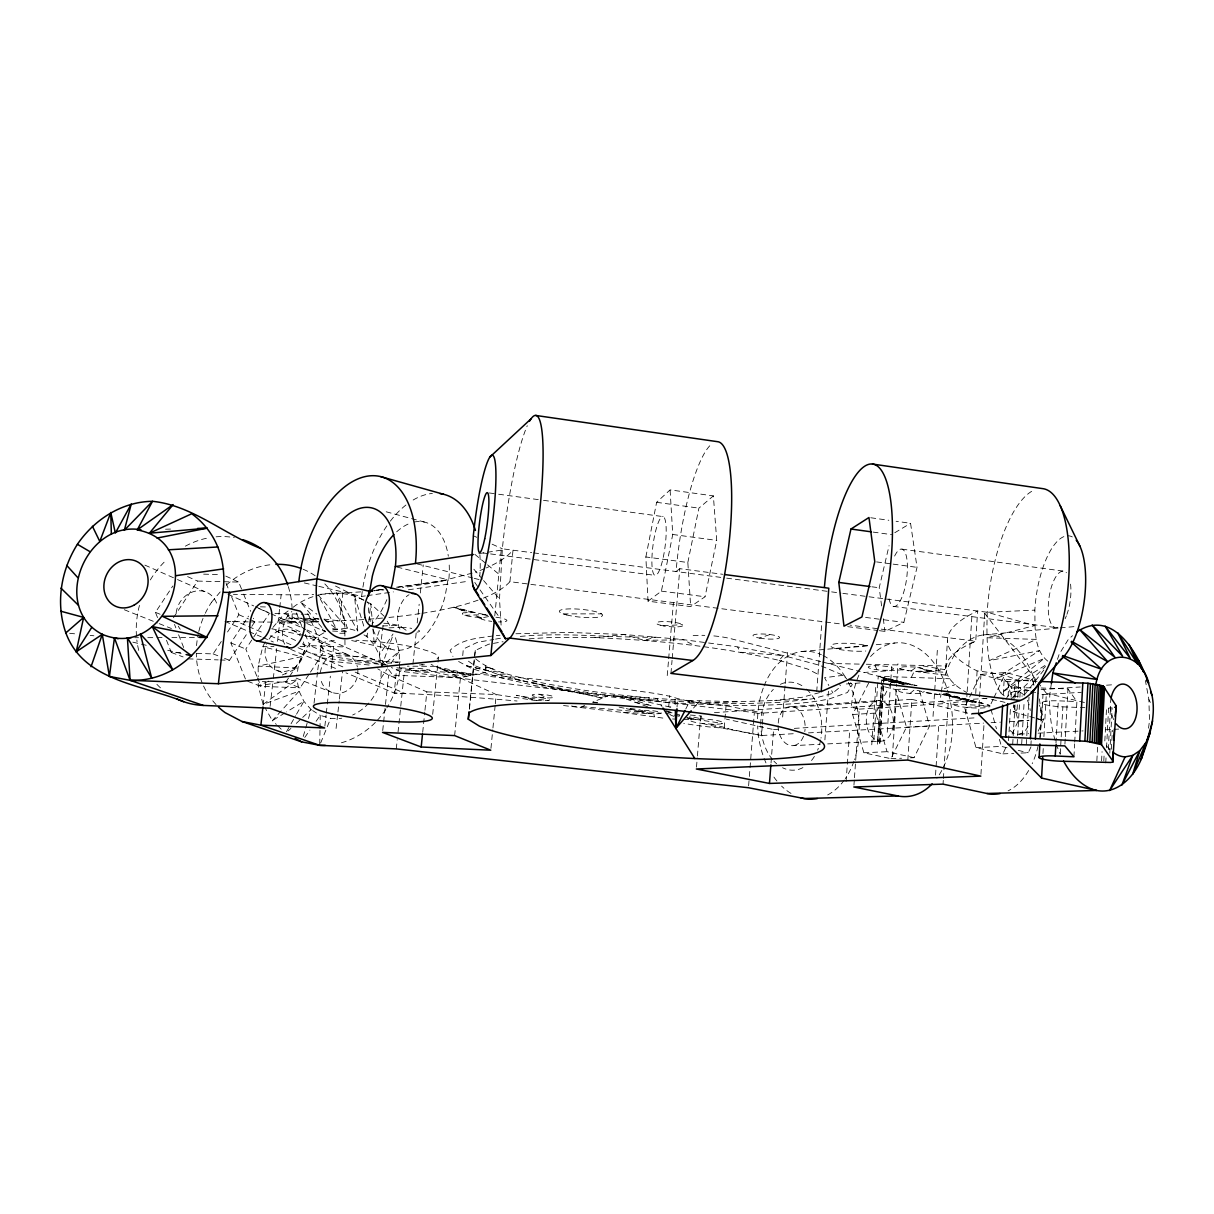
<?xml version="1.0" encoding="UTF-8"?>
<svg xmlns="http://www.w3.org/2000/svg" width="1214" height="1214" viewBox="0 0 1214 1214"><rect width="100%" height="100%" fill="white"/><g stroke="black" fill="none" stroke-linecap="round" stroke-linejoin="round"><path stroke-width="0.75" stroke-dasharray="5 3.75" d="M1072.326 536.937A64.13 24.113 -81.9 0 0 1034.844 610.126C1035.269 627.228 1033.114 649.976 1048.289 661.539M319.98 730.373L319.707 745.335L330.694 718.354A46.147 41.428 -64.6 0 0 341.756 718.218M320.01 728.491L320.238 715.395L312.62 710.554M501.094 625.104L499.5 599.003L502.368 548.789A112.902 16.389 -82.6 0 1 527.286 425.719M1109.793 753.196L1112.13 707.838L1106.531 708.263L1104.664 744.076M1111.402 749.22L1112.373 730.297M1096.849 760.935L1097.638 745.882M1101.568 761.057L1102.069 751.633M1103.784 761.057L1104.179 753.515M1105.757 762.878L1106.151 755.336M1106.546 747.794L1108.579 708.172M1108.321 749.569L1110.461 708.035M677.048 706.943L677.427 699.78C630.172 697.155 583.084 691.267 536.709 681.782C516.026 675.652 492.565 673.102 475.539 658.732M1064.936 744.045L1065.224 738.537M1065.331 736.686L1067.956 688.915L1041.096 687.974M1073.92 756.792L1074.618 743.894M1074.724 742.058L1076.909 701.525L1067.956 688.915M1055.968 743.12L1058.304 700.842L1076.909 701.525M1060.277 753.697L1061.097 738.704M1061.203 736.837L1062.857 706.852A18.589 2.898 3.3 0 1 1042.204 703.164A18.589 2.898 3.3 0 1 1058.304 700.842M1021.672 744.394L1024.085 702.906M1024.525 695.349L1024.965 687.807L1032.644 687.837M1026.285 744.455L1029.002 697.246M1033.509 684.908L1033.721 681.191L1004.206 679.172L1002.976 699.598M1030.944 744.546L1031.156 740.768M1040.201 738.279L1042.219 702.436M1036.802 718.658L1041.566 719.872L1042.993 694.651L1037.773 693.148M1042.947 753.56L1043.372 746.033M1043.903 736.61L1046.362 693.27L1038.365 682.921M371.044 700.372A46.147 41.428 -64.6 0 0 380.817 678.398L381.317 669.9M1008.09 696.275L1009.077 679.567M1008.546 740.631L1010.549 706.791M1011.11 697.397L1011.657 687.989L1004.206 679.172M1034.571 717.944L1013.25 711.753L1013.569 706.275M1013.994 698.945L1014.752 686.153L1016.346 685.531A60.563 9.97 3.6 0 0 985.055 671.903L977.118 670.887L973.218 668.975A519.304 89.775 1.4 0 1 977.619 611.006L975.737 641.22A520.487 84.024 1.7 0 0 947.497 661.524L945.676 668.428C946.89 679.961 957.376 687.2 966.663 692.541M1012.704 744.364L1015.01 704.833M1015.45 697.306L1016.012 687.898L1024.965 687.807M1017.135 708.521L1017.347 704.833M1017.787 697.443L1018.652 682.663M1017.15 744.364L1019.457 704.803M1019.897 697.261L1020.443 687.837M980.942 774.289L983.977 724.652M965.752 714.075L967.042 693.649M967.148 691.798L972.035 613.495M975.722 693.498L977.118 670.887M978.514 714.211L984.721 613.358L987.194 612.266L1034.844 610.126M935.539 775.109L938.726 725.608M945.676 668.428L947.481 640.264M943.035 784.138L943.278 780.39M943.399 778.508L948.195 703.376L940.289 701.404A79.881 50.335 86.2 0 1 941.017 693.831M297.567 671.418C299.114 655.165 309.585 640.082 324.168 632.722M933.035 716.427L937.557 646.85M893.458 730.084L896.569 684.043M896.706 682.207L897.95 663.785M892.366 756.641L896.509 695.516M907.829 760.055L911.866 699.325L714.09 712.648M871.758 744.804L875.871 685.424M873.822 740.206L878.253 676.198L863.715 672.495L902.306 669.794L947.345 675.318M877.449 741.193L881.197 686.714M881.334 684.833L881.85 677.321L878.253 676.198L949.864 678.763M877.54 744.182L881.516 686.471M878.693 741.693L883.094 677.898L881.85 677.321L916.585 685.728M879.573 743.499L883.929 678.459L883.094 677.898M879.983 743.089L883.929 678.459L907.556 684.438M887.252 732.224L891.729 666.456M846.097 781.588L849.709 730.585M853.943 785.124L854.337 779.57M854.459 777.719L859.3 709.128L851.363 707.246A77.028 50.609 86.3 0 1 859.603 673.527M824.898 739.887L828.449 691.191M816.703 691.737L821.878 621.553L509.941 581.688A592.766 111.734 8.4 0 1 479.849 599.488M778.25 723.119L778.447 720.585A19.591 13.521 86.4 0 1 794.806 707.352A19.591 13.521 86.4 0 1 804.776 731.602M782.651 717.034L785.063 685.409M785.2 683.558L787.749 650.067M748.613 785.853L749.205 778.341M749.357 776.459L754.349 712.603L399.588 671.19L391.378 667.518M762.255 726.154L761.527 735.517L721.541 727.99A53.537 7.527 4.7 0 1 683.74 723.286M762.392 724.272L763.272 713.043L723.377 705.243A53.446 8.058 4.6 0 1 671.509 696.563L656.349 693.649A335.459 43.947 5.3 0 0 396.492 669.794L394.247 693.027L425.431 694.469A335.975 41.079 5.3 0 1 517.073 701.009M771.027 762.999L773.591 729.568L726.336 719.143M726.063 705.395L724.242 728.036L761.527 735.517L795.307 733.62M696.487 767.142L697.261 757.9M697.413 756.049L700.751 715.38M670.947 673.406L672.055 660.31M672.207 658.443L679.81 568.668L722.649 574.283M668.732 706.351L669.642 695.713M667.23 675.591L668.504 660.613M668.656 658.747L673.436 602.584M462.731 655.636L463.308 649.035L477.345 642.358L493.81 639.429M494.751 615.999L501.215 550.139L502.368 548.789L531.747 552.643M490.957 748.355L492.763 729.796M492.945 727.945L495.13 705.668M495.297 703.817L496.207 694.529L431.122 664.422M509.941 581.688L513.006 550.185A591.218 119.275 8.6 0 1 486.313 567.909M469.378 708.066L474.204 659.718M469.393 709.325L475.281 650.446L488.635 644.224L503.051 641.705M454.628 735.593L460.44 677.67L491.837 671.16M422.7 732.3L424.779 712.072M424.961 710.236L426.842 691.859L388.601 675.06L377.721 668.823M432.685 714.333L438.527 657.077L436.236 654.437L429.999 651.569L420.196 648.64A59.44 9.242 6 0 0 355.808 640.279M396.28 748.901L397.251 739.66M398.025 732.285L404.399 671.357M412.927 664.195L416.235 632.342M417.206 622.979L419.164 604.238M420.332 592.993L423.261 564.889M382.729 730.555L388.601 675.06L460.44 677.67L431.85 671.524M324.866 726.124L326.096 715.031M326.293 713.179L327.112 705.789M327.31 703.938L330.36 676.198M331.179 668.808L333.622 646.622L306.656 634.664M360.77 591.886L342.834 592.963L339.768 620.809L325.625 621.614M314.047 703.225L317.537 671.737M317.749 669.885L321.391 643.481A59.44 9.242 6 0 1 335.155 640.522M336.081 728.476L337.75 713.756M337.962 711.905L339.207 700.873M339.404 699.021L342.53 671.418M263.165 705.152L265.881 681.509L285.715 682.268L300.086 687.852L309.418 673.694M279.524 609.352L278.067 622.145L274.334 622.129M279.736 607.531L281.178 594.754A280.525 52.946 7.4 0 0 313.652 594.511M270.115 706.336L273.089 680.31M273.302 678.459L276.701 648.716M277.551 641.28L279.69 622.706L291.557 623.055L305.351 629.231M367.447 633.116L367.023 636.773L374.367 644.953L379.314 655.09L381.515 666.501L399.224 651.205L394.474 634.194M368.707 622.145L370.816 603.859L365.763 601.309M475.281 650.446L474.386 657.867M481.154 617.577L481.624 618.973A13.157 2.307 5.6 0 0 491.791 621.386M383.108 625.574L379.314 655.09L393.017 633.996M1148.535 728.188L1149.491 720.767L1148.884 699.583L1145.409 680.644M528.211 698.065L528.181 698.232A10.744 1.533 5.3 0 0 537.165 700.402L548.576 700.539A10.744 1.533 5.3 0 0 543.174 698.02L537.681 697.397A10.744 1.533 5.3 0 0 529.016 697.519L516.269 695.303L528.211 698.065L548.576 700.539M1051.354 683.588L1049.852 694.196A83.371 49.789 86.1 0 0 1060.247 754.304M397.919 587.288L448.694 579.958L448.907 578.668A65.708 38.104 -76.3 0 0 449.028 562.021M645.863 556.968L656.622 502.308L670.098 489.879L713.377 495.889L716.715 540.397L705.046 596.757L690.66 606.605L648.033 601.173L645.863 556.968L687.837 562.507L690.66 606.605M648.033 601.173L661.402 591.142L672.738 534.479L670.098 489.879M687.837 562.507L698.9 508.135L713.377 495.889M881.607 605.953L879.209 587.758L889.073 545.617M879.376 630.688L884.976 631.401L903.869 622.357L917.025 567.348L910.561 523.28L896.084 521.276M303.242 736.488L307.961 720.342M308.477 718.551L311.103 709.583L303.895 701.313L299.084 691.161L297.02 679.825L258.248 685.789L263.104 704.378L299.084 691.161L282.558 709.401M1057.44 659.369L1059.169 654.27L1068.305 639.444L1072.523 635.711M379.329 630.643L374.367 644.953L370.816 603.859L384.292 616.348M381.515 666.501L393.366 634.194M487.952 667.563L493.157 668.914L492.125 671.099L503.507 672.844M1021.035 753.075L1028.273 752.756L1031.323 746.109M1038.182 731.132L1043.524 719.477L1039.503 705.031M1033.994 685.151L1032.492 679.734L1005.829 672.495L980.502 674.407L964.599 707.489L975.995 747.596L1002.901 753.864L1005.966 747.263M1012.097 734.075L1018.212 720.888L1013.72 704.803M642.343 710.494C635.817 713.468 658.838 714.454 661.038 713.286A10.577 1.502 4.9 0 0 655.712 711.176A10.577 1.502 4.9 0 0 643.041 710.418M689.324 702.117L690.068 700.524L739.508 701.738M993.158 699.218L990.002 705.895L964.599 707.489M993.963 697.549L1005.829 672.495M911.335 677.382L914.279 671.281A12.777 2.14 3.8 0 0 923.945 670.507C923.232 666.091 911.228 667.245 906.403 666.714A12.777 2.14 3.8 0 0 899.24 668.034L902.306 669.794M910.5 757.84L914.066 757.688L929.59 725.851L918.679 687.913M868.769 682.845L852.623 714.5L863.882 752.771L890.924 758.689L906.494 727.156L895.598 689.567L881.288 685.986M265.229 641.796L262.77 646.683L258.157 666.122L258.203 676.851M914.066 757.688L887.055 751.694L875.764 713.058L888.466 687.837M889.316 686.153L891.865 681.115L904.369 684.286M685.789 708.946L690.068 700.524L697.094 703.953L699.583 701.07M286.443 731.814L290.116 725.395M291.041 723.787L295.624 715.759M296.55 714.151L303.895 701.313L286.565 711.935M157.517 617.577L155.453 612.342L172.783 586.028M173.45 617.729L197.563 581.081L238.703 582.083L242.921 592.417M196.759 653.344L213.133 653.906L221.373 641.371M227.549 631.963L238.885 614.739L231.085 595.543M245.425 678.99L230.872 642.934L248.536 616.12M220.098 659.961L229.492 660.295L247.777 632.494M251.829 626.318L254.879 621.689L253.468 618.245M256.822 676.168L245.82 649.05L269.417 613.252L256.397 607.395M285.715 682.268L288.75 677.67M289.751 676.152L309.889 645.575L304.896 633.541M310.465 672.116L323.941 651.66L308.386 614.345L305.23 612.888M380.817 678.398L386.947 669.324M391.045 663.284L399.224 651.205L399.588 671.19A77.742 69.653 -64.6 0 1 386.856 707.868M304.76 737.444L309.919 730.1M316.11 721.283L320.238 715.395L330.694 718.354M437.055 658.99L438.527 657.077M1024.586 694.666L1043.994 669.84M272.953 627.38L284.607 613.525L291.77 608.275M211.357 602.447L223.786 587.713M903.914 684.362L884.353 679.537L881.895 680.872A24.553 4.006 4 0 1 880.302 681.221M693.558 708.035L697.094 703.953M529.152 638.822L550.473 637.456L595.012 637.638C656.85 640.173 718.749 646.318 779.13 660.37L783.364 655.545L819.905 665.378L843.214 675.288L846.719 678.838M281.284 710.797L272.391 720.615L276.337 724.455M1011.171 699.067L1045.573 666.456M288.219 730.904L290.92 728.4M296.292 723.377L311.103 709.583M910.03 693.406L914.218 689.977M679.81 568.668L676.061 571.536A110.899 24.735 -82.4 0 1 710.812 444.719M910.97 671.084L916.191 667.26M293.211 607.228C313.925 590.945 344.958 588.092 367.554 602.25M263.104 704.378L297.02 679.825M1044.966 665.5L1000.913 693.164C986.147 669.081 986.542 639.55 987.194 612.266A107.318 38.848 -82 0 1 1032.279 491.002M284.987 712.891L272.391 720.615L264.956 707.625M894.794 532.734L910.561 523.28M383.806 623.268A12.732 2.124 6 0 1 390.331 623.768L398.829 625.438A12.732 2.124 6 0 1 401.455 627.289L389.011 627.866M922.534 692.435L924.324 691.555M488.589 616.56L483.324 617.577L473.566 617.046A13.263 2.337 5.7 0 1 463.399 612.812L475.251 612.584L487.816 615.286M948.331 693.406L937.739 694.454L924.476 692.056M268.567 681.16L258.248 685.789L258.218 678.641M282.316 674.999L297.794 668.064L258.157 666.122L301.36 656.668L262.77 646.683L273.939 646.607M584.678 705.501L580.201 707.383L569.305 705.713M970.168 643.511L975.737 641.22L850.028 625.149M944.31 688.733L955.281 684.559M1013.25 711.753L1014.843 711.192A60.67 9.317 3.7 0 0 1013.796 705.501M759.463 638.078A13.308 2.367 4.4 0 0 779.585 637.608A13.308 2.367 4.4 0 0 759.903 633.996A13.308 2.367 4.4 0 0 759.463 638.078L769.949 634.543M332.757 629.656L347.341 628.306L357.811 631.098L354.534 595.831L365.399 631.432M472.125 573.145L435.477 582.583L402.365 587.713M670.325 707.125L627.259 697.276M515.92 633.754L569.078 632.418L623.996 634.512L644.239 640.324L655.53 637.198C609.474 637.896 563.342 631.887 517.316 636.713M690.417 719.674L702.011 718.916A16.677 2.337 4.7 0 1 722.542 722.193A16.677 2.337 4.7 0 1 711.009 724.151L702.466 723.468A16.677 2.337 4.7 0 1 690.417 719.674L683.907 719.416M819.526 692.617L802.378 697.231L774.517 700.448M923.247 672.374L931.411 670.735L924.522 669.551M495.555 639.11L502.657 637.851M411.622 668.368L409.422 668.975L411.728 670.462A11.366 1.7 5.8 0 0 423.61 672.237A11.366 1.7 5.8 0 0 431.85 671.63L429.604 670.143A11.366 1.7 5.8 0 0 411.622 668.368L398.374 667.746M478.832 553.614L501.215 550.139M376.31 590.125L383.654 589.063M396.523 587.212L448.694 579.958M383.047 589.443L373.76 590.778L383.912 589.913M318.857 586.347L361.635 596.438L365.384 595.907M367.25 595.634L393.427 591.916M408.405 589.776L468.255 581.263M843.214 675.288L824.579 677.7L828.859 685.576M595.012 637.638L623.996 634.512L681.266 639.383L706.776 642.752M489.242 667.427L485.463 667.806L493.157 668.914M492.854 635.969C478.043 638.185 461.123 638.974 450.075 650.355L452.959 656.455M496.374 635.635L499.94 635.286M801.665 651.523L825.899 649.308M827.751 649.141L868.769 645.393M876.22 644.71L894.855 643.01M983.34 634.922L1058.38 628.078M1060.262 627.896L1075.27 626.53M836.203 648.716L867.509 645.863A21.154 3.718 4 0 0 837.721 643.526A21.154 3.718 4 0 0 836.021 648.671A21.154 3.718 4 0 0 865.81 651.023M536.709 681.782L529.501 682.435L515.009 679.218M318.948 618.806C305.564 618.609 291.102 616.317 278.431 621.568L300.055 622.236M918.285 671.767L944.887 669.673L920.212 665.454M846.37 683.968L860.21 682.921M888.314 681.373L891.865 681.115M895.598 689.567L904.476 688.93M980.502 674.407L1007.21 681.54L1032.492 679.734M791.376 706.578L879.497 700.599M1014.828 691.403L1029.806 690.387M1041.035 689.628L1080.339 686.972M1106.546 685.197L1114.027 684.681M663.33 625.832L682.496 624.603M986.982 698.338L757.87 713.392L754.349 712.603M1013.113 696.624L1022.461 696.001M1042.993 694.651L1081.31 692.314M859.3 709.128L948.195 703.376M852.623 714.5L875.764 713.058M773.591 729.568L779.236 729.235M794.305 728.37L976.906 717.747M906.494 727.156L929.59 725.851M1018.212 720.888L1029.062 720.281M1039.897 719.674L1043.524 719.477M808.433 732.892L983.598 723.104M991.079 722.694L1000.427 722.163M1009.775 721.647L1028.486 720.6M778.053 725.653A19.591 13.521 86.4 0 0 788.478 744.941L791.998 745.699L820.178 744.273M827.69 743.894L880.271 741.223A20.335 13.506 86.3 0 0 893.322 723.119A20.335 13.506 86.3 0 0 881.759 700.994A20.335 13.506 86.3 0 0 866.629 715.107L866.265 720.388A20.335 13.506 86.3 0 0 876.751 740.434L880.271 741.223M1019.35 734.136L1028.728 733.666M1038.107 733.18L1083.1 730.904M1105.59 729.766L1118.716 729.098M419.437 664.984L425.553 664.695M863.882 752.771L887.055 751.694M975.995 747.596L1001.429 746.413L1009.866 748.416M669.84 707.018L670.872 706.973M890.924 758.689L901.607 758.234M1002.901 753.864L1013.781 753.393M706.078 702.952L809.586 699.158M464.932 615.286L486.177 614.587M382.607 625.954L398.829 625.438M165.544 529.198L171.189 529.061M1011.657 687.989L1016.012 687.898M306.171 622.175L318.629 621.872L307.779 618.275L318.417 620.536M411.728 670.462L429.604 670.143M468.437 661.19L474.492 665.576L497.437 674.24L506.678 674.058M644.239 640.324L683.391 639.808L694.059 645.332M300.025 646.44L307.476 646.394L302.377 643.875M281.178 594.754L233.407 594.344M134.815 637.714L138.533 637.699M147.789 637.669L155.21 637.638M157.061 637.623L162.615 637.608M171.887 637.562L199.673 637.441M563.159 613.889L601.522 613.859M272.482 622.129L250.099 621.917M401.227 627.41L402.031 627.41A12.641 2.094 6 0 1 411.698 628.382M435.371 666.334L407.312 666.183M358.054 660.462L400.438 662.131M248.217 621.887L227.079 621.431L237.291 621.75L263.301 632.873M827.994 663.421L862.851 664.179M866.341 664.255L946.313 666.016M203.648 574.161L220.675 574.556M260.403 606.818L266.033 606.97M274.971 613.404L302.817 614.193M304.668 614.254L308.386 614.345M400.347 661.964L388.01 663.208L382.091 660.75L340.299 654.164A59.44 9.242 6 0 1 320.42 645.802M367.569 656.835L333.106 655.666L309.889 645.575L344.988 646.986L384.58 664.468M166.485 640.248L171.295 652.464L184.027 652.904M188.155 658.853L218.217 659.9M1062.857 706.852L1084.906 707.671M952.702 704.241L989.759 705.622M426.842 691.859L496.207 694.529L538.363 700.979M247.777 681.327L260.949 686.35L300.086 687.852M405.173 693.543L394.247 693.027L345.975 672.86M563.539 705.546L623.252 712.527L651.19 713.62L628.427 708.642M672.526 718.976L675.212 719.083M262.285 681.373L265.881 681.509M1033.721 681.191L1037.014 681.358M332.575 631.037L346.992 631.826A12.459 2.018 6.2 0 1 336.885 633.086M677.427 699.78L690.068 700.524M929.165 671.19L946.647 672.419M690.341 715.046L701.404 715.987L702.011 718.916L689.704 716.321M582.022 706.624L641.872 712.148M323.926 619.14L339.768 620.809L354.458 620.142A592.766 111.734 8.4 0 0 365.945 619.398M329.343 661.114L371.499 665.257M69.608 633.283L77.074 634.057M90.155 635.392L93.888 635.787M597.485 702.527L593.009 702.041L609.003 695.379L648.944 697.777L649.171 699.431L657.032 698.566L661.979 706.442M321.771 657.882L387.645 665.151M490.593 676.532L518.408 679.597M640.491 710.903L661.038 713.286M458.604 661.493L471.169 668.307L499.106 677.366L535.799 685.758L578.85 693.042L632.054 699.416L673.967 702.967L720.979 705.106A202.055 32.277 4.9 0 0 829.875 698.763L847.463 692.511L852.319 684.529L847.873 680.022M825.626 622.023L840.634 623.95M847.691 626.652L877.525 630.461M661.402 591.142L705.046 596.757M865.567 617.425L881.986 619.55M883.807 619.777L903.869 622.357M396.826 667.791L409.437 669.43M533.629 552.886L724.804 577.91M726.67 578.152L829.754 591.643M831.62 591.886L840.983 593.115M842.85 593.358L867.191 596.544M869.057 596.787L987.194 612.266L1034.783 625.589L986.876 637.76L1036.377 639.399L989.137 660.689L1039.518 650.643L993.902 679.582L1044.055 658.549L1000.913 693.164L1004.722 696.244M483.126 552.962L488.726 553.69M490.593 553.933L654.832 575.33M893.352 606.393L1055.057 627.456M926.828 693.027L937.739 694.454M871.864 586.802L879.209 587.758M708.597 642.995L735.927 646.607L783.364 655.545L740.267 652.221L737.687 647.092M672.738 534.479L716.715 540.397M876.614 561.915L891.304 563.888M893.14 564.131L917.025 567.348M489.303 492.96L496.784 493.977M498.651 494.235L541.641 500.077M543.508 500.335L663.117 516.618A29.667 6.07 -82.5 0 1 662.116 562.143A29.667 6.07 -82.5 0 1 651.903 559.229A29.667 6.07 -82.5 0 1 663.117 516.618M901.972 549.153L1063.889 571.202M623.252 712.527L666.016 718.521M656.622 502.308L698.9 508.135M873.154 532.096L891.637 534.63M686.775 718.02L722.618 723.423M870.772 517.756L888.845 520.275M453.566 674.559L466.631 676.38M873.974 669.293L876.933 669.733A12.641 2.124 4 0 0 893.458 668.747A12.641 2.124 4 0 0 876.113 665.697A12.641 2.124 4 0 0 871.485 668.777M311.877 653.648L385.263 664.483M592.599 702.208L597.47 703.012M630.324 708.354L640.37 709.993M294 618.412L313.258 622.023M679.005 715.031L679.749 715.183L675.485 713.771M668.702 712.178L672.04 712.846M442.473 669.551L470.759 675.53M619.125 707.125L624.512 708.263M626.303 708.642L640.658 711.692M634.952 702.193L650.476 705.516M421.774 664.604L422.791 664.832M440.363 668.595L471.73 675.333M296.444 622.266L283.924 619.565L293.651 622.266M435.932 666.592L473.885 674.878M443.975 670.234L469.53 675.788M351.665 640.537L391.591 649.293M582.766 693.543L602.857 697.944M315.64 618.579L318.903 619.292M325.413 620.733L328.675 621.462M317.158 621.917L300.495 618.214L314.35 621.993M538.606 684.15L578.85 693.042M579.184 693.088L602.25 698.187M516.041 679.339L526.254 681.615M532.658 683.027L574.298 692.284M665.363 711.495L672.116 713.013M466.404 665.727L487.618 670.523M466.707 665.894L488.726 670.947M665.849 713.164L679.794 716.412M132.812 642.16L147.516 645.575M167.729 650.279L184.255 654.118M702.466 723.468L721.541 727.99M1018.273 750.404L1028.273 752.756M304.289 582.917L317.036 585.922M1084.436 702.511L1046.362 693.27M880.226 676.759L917.071 685.713M711.009 724.151L728.521 728.415M944.522 694.378L982.247 703.255A18.817 2.898 3.7 0 1 981.716 707.974A18.817 2.898 3.7 0 1 953.005 704.484A18.817 2.898 3.7 0 1 973.097 702.132L977.907 702.618L945.463 694.271M894.688 682.693L883.929 680.022L894.87 682.86M942.292 694.499L973.097 702.132L943.005 694.469M911.866 699.325L971.731 714.151M397.084 567.075L447.966 579.776L445.219 595.664A65.723 38.104 -76.3 0 1 409.604 647.639A65.723 38.104 -76.3 0 1 372.622 628.67M475.251 612.584L453.824 607.212L466.965 612.326M483.597 614.663L486.996 615.528M946.222 694.196L982.247 703.255L946.51 694.12M689.203 717.595L694.59 718.946M417.221 563.933L472.474 577.894M474.234 578.334L479.469 579.655M820.755 661.569L730.191 638.534A26.055 4.553 4.7 0 0 711.601 635.726M822.561 662.025L860.149 671.585M881.85 677.321L915.614 685.925M884.353 679.537L897.025 682.769M898.83 683.224L904.263 684.605M883.929 678.459L907.222 684.453M497.437 674.24L529.501 682.435L568.425 689.749L611.856 695.774L657.396 700.235L702.587 702.906L745.032 703.604L782.302 702.269L812.09 698.885L832.182 693.543L840.741 686.502L839.693 684.484M899.392 668.489L908.527 670.841M917.693 667.488L923.991 669.157M386.204 511.792L424.43 522.066M473.141 612.402L453.824 607.212L467.997 612.281M1036.316 718.43L1041.566 719.872M1029.047 690.629L1014.752 686.153M1030.792 691.13L1036.028 692.633M480.881 617.714L473.809 614.997M779.13 660.37L807.811 669.096L819.541 675.121M651.068 705.713L625.058 697.064M665.955 710.63L671.57 712.481M686.957 717.565L691.995 719.234M325.291 631.174L323.561 630.536A12.459 2.018 6.2 0 1 323.121 628.943M647.487 706.73L619.246 696.502M670.72 715.167L674.028 716.366M171.295 652.464L183.102 656.926M213.133 653.906L218.034 655.818M224.575 658.383L229.492 660.295M124.283 609.732L157.441 622.949M159.186 623.647L171.417 628.518M277.278 670.598L285.851 674.013M296.125 678.11L332.075 692.481M155.453 612.342L160.552 614.421M230.872 642.934L245.82 649.05M478.028 617.44L481.624 618.973M224.954 621.386L247.428 630.946M249.158 631.69L261.268 636.834M262.998 637.578L273.362 641.994M290.662 649.338L337.34 669.202M270.252 635.848L291.072 644.755M298.007 647.715L344.806 667.73M355.125 672.131L404.96 693.437M238.885 614.739L248.491 618.912M250.084 619.595L254.879 621.689M144.861 565.117L175.787 578.774M177.502 579.548L204.999 591.688M292.043 630.051L300.48 633.784M302.165 634.527L346.005 653.936M279.69 622.706L299.904 631.675M473.323 535.769L476.738 537.301M492.11 544.191L502.368 548.789M305.093 622.691L284.607 613.525L305.351 629.793M306.793 623.45L325.58 631.857L300.374 601.977L316.869 614.163M307.066 630.005L344.988 646.986L344.822 625.635A82.097 72.81 -64.3 0 0 323.379 582.462M187.593 576.62L197.563 581.081M227.944 594.253L253.726 605.923M255.456 606.712L269.204 612.933M270.934 613.707L291.557 623.055A86.376 75.845 -64 0 0 292.179 611.765M225.789 576.089L238.703 582.083M295.579 640.506L271.784 628.761L315.731 637.927L306.839 630.961M539.623 694.287L546.877 697.883M335.474 586.028L364.079 600.46M363.957 634.876L367.023 636.773L365.945 633.207M402.031 627.41L407.388 631.174M324.366 619.701L336.354 628.564L318.948 596.514M474.811 554.328L486.131 563.66M487.542 564.829L500.289 575.33M463.232 673.512L464.067 674.21M277.642 725.744L281.587 729.584M318.083 594.906L347.341 628.306L336.536 592.796L357.811 631.098M473.839 569.199L482.398 579.139M483.612 580.55L499.5 599.003M984.721 613.358L1037.226 681.433M382.091 660.75L387.554 668.095M388.647 669.551L395.187 678.368M687.579 700.372L689.097 702.436M474.78 582.417L478.999 588.395M480.061 589.898L500.107 618.305M387.205 621.189L391.075 627.653M831.651 690.72L832.88 692.982M1148.884 699.583L1150.356 702.436M875.112 665.697L876.933 669.733M296.337 612.903L302.043 626.667M243.619 594.132L250.661 611.355M226.123 583.327L230.372 593.798M257.52 677.867L260.949 686.35M174.497 624.421L175.863 627.85M178.595 634.74L184.058 648.519M990.988 709.416L996.451 728.795M999.441 739.372L1001.429 746.413M1007.21 681.54L1011.216 695.85M939.606 693.604L939.833 694.514M653.86 713.786L654.376 716.776M883.291 618.685L884.976 631.401M485.63 669.779L485.297 665.925M675.03 699.628L675.242 706.836M216.062 704.575A82.097 72.81 -64.3 0 1 196.304 653.223M196.562 645.636A82.097 72.81 -64.3 0 1 198.398 633.238M198.808 631.508A82.097 72.81 -64.3 0 1 204.559 614.845M205.318 613.237A82.097 72.81 -64.3 0 1 211.418 602.463M226.305 585.102A82.097 72.81 -64.3 0 1 272.391 564.556M303.105 569.245A82.097 72.81 -64.3 0 1 315.276 575.846M288.295 586.59A86.376 75.845 -64 0 1 292.149 609.883M160.46 687.837A86.376 75.845 -64 0 1 156.545 683.968M138.73 650.431A86.376 75.845 -64 0 1 136.833 639.93M136.484 636.379A86.376 75.845 -64 0 1 139.929 603.722M150.324 579.943A86.376 75.845 -64 0 1 166.47 559.882M185.363 546.163A86.376 75.845 -64 0 1 208.717 537.817M216.107 536.816A86.376 75.845 -64 0 1 234.317 537.62M941.275 691.95A79.881 50.335 86.2 0 1 984.326 634.816A79.881 50.335 86.2 0 1 1035.603 683.012M1039.351 698.915A79.881 50.335 86.2 0 1 1039.73 737.414M1038.076 746.124A79.881 50.335 86.2 0 1 1032.188 763.682M1028.653 770.511A79.881 50.335 86.2 0 1 1008.075 790.86M870.529 656.562A77.028 50.609 86.3 0 1 948.24 692.541M948.711 694.211A77.028 50.609 86.3 0 1 943.475 767.111M941.761 770.495A77.028 50.609 86.3 0 1 936.859 778.25M484.598 568.653A591.218 119.275 8.6 0 1 475.478 572.143M791.012 793.425A74.039 50.73 86.4 0 1 781.588 786.111M776.945 781.042A74.039 50.73 86.4 0 1 772.848 775.549M765.973 762.938A74.039 50.73 86.4 0 1 757.642 725.957M757.582 718.734A74.039 50.73 86.4 0 1 763.439 687.549M764.092 685.864A74.039 50.73 86.4 0 1 821.377 654.71M822.971 655.469A74.039 50.73 86.4 0 1 846.477 678.945M848.328 682.298A74.039 50.73 86.4 0 1 854.519 759.554M853.943 761.239A74.039 50.73 86.4 0 1 845.308 778.614M844.291 780.056A74.039 50.73 86.4 0 1 826.946 795.307M803.516 736.261A19.591 13.521 86.4 0 1 791.998 745.699M1057.91 627.259A28.499 10.714 -81.9 0 1 1049.154 596.742A28.499 10.714 -81.9 0 1 1066.453 572.75M1070.551 584.146A28.499 10.714 -81.9 0 1 1066.954 614.299M1066.378 615.847A28.499 10.714 -81.9 0 1 1065.118 618.73M894.627 556.042A28.969 8.877 -82.2 0 1 906.904 559.168A28.969 8.877 -82.2 0 1 900.803 599.762A28.969 8.877 -82.2 0 1 888.602 596.18M176.151 612.964A23.37 20.441 -63.9 0 1 195.621 591.112A23.37 20.441 -63.9 0 1 217.306 605.361M180.249 629.262A23.37 20.441 -63.9 0 1 178.291 626.151M320.405 672.526A20.517 18.407 -64.6 0 1 338.008 653.284A20.517 18.407 -64.6 0 1 357.402 666.941M357.705 668.641A20.517 18.407 -64.6 0 1 341.802 692.845A20.517 18.407 -64.6 0 1 320.466 677.746M1113.648 719.614A22.429 13.233 86 0 1 1111.296 697.215M1028 726.26A21.503 13.384 86.1 0 1 1009.289 729.523M1006.087 699.158A21.503 13.384 86.1 0 1 1023.857 695.061M1027.378 700.25A21.503 13.384 86.1 0 1 1030.246 710.569M269.007 639.186A21.609 19.212 -64.3 0 1 300.192 635.787M303.424 641.933A21.609 19.212 -64.3 0 1 284.046 671.479A21.609 19.212 -64.3 0 1 266.488 644.209M385.855 709.416A77.742 69.653 -64.6 0 1 376.628 721.086M375.354 722.421A77.742 69.653 -64.6 0 1 338.433 743.56M368.859 703.012A46.147 41.428 -64.6 0 1 352.667 715M802.924 767.612A44.068 30.426 86.4 0 1 782.575 767.734M776.657 763.773A44.068 30.426 86.4 0 1 773.895 761.132M772.605 759.676A44.068 30.426 86.4 0 1 760.814 725.926M760.783 724.257A44.068 30.426 86.4 0 1 773.348 689.4M780.374 684.362A44.068 30.426 86.4 0 1 803.653 686.821M806.475 689.082A44.068 30.426 86.4 0 1 820.998 738.082M820.679 739.918A44.068 30.426 86.4 0 1 817.614 750.161M814.412 756.428A44.068 30.426 86.4 0 1 809.799 762.377M1109.884 749.569A50.457 29.773 86 0 1 1104.376 742.801M983.431 698.262A60.67 9.317 3.7 0 1 986.77 698.748M991.55 699.522A60.67 9.317 3.7 0 1 1005.01 702.39M495.919 617.213A13.157 2.307 5.6 0 1 506.86 620.308A13.157 2.307 5.6 0 1 498.499 621.902M917.056 690.371A11.988 1.897 3.9 0 1 917.83 693.543A11.988 1.897 3.9 0 1 899.164 691.358A11.988 1.897 3.9 0 1 911.137 689.689M478.058 600.141A592.766 111.734 8.4 0 1 421.789 613.358M419.953 613.631A592.766 111.734 8.4 0 1 384.519 617.865M382.592 618.047A592.766 111.734 8.4 0 1 367.827 619.261M342.834 592.963A280.525 52.946 7.4 0 1 318.766 594.344M693.164 635.666A26.055 4.553 4.7 0 1 704.803 635.362M332.666 628.655A12.459 2.018 6.2 0 1 346.992 631.826M538.667 697.124A10.82 1.563 5.3 0 0 553.614 697.276A10.82 1.563 5.3 0 0 541.748 694.408L539.016 694.256A10.82 1.563 5.3 0 0 532.309 694.878A10.82 1.563 5.3 0 0 536.269 696.699M418.557 630.218A12.641 2.094 6 0 1 416.994 632.145M479.864 554.692A97.226 56.739 -76.3 0 1 479.788 576.028M361.635 596.438A97.226 56.739 -76.3 0 1 362.622 589.018M362.925 587.151A97.226 56.739 -76.3 0 1 389.224 522.581M390.331 521.14A97.226 56.739 -76.3 0 1 406.295 504.736M413.155 500.016A97.226 56.739 -76.3 0 1 432.396 493.445M386.856 599.64A66.982 37.664 -76.3 0 1 371.863 624.133M414.323 522.035A65.708 38.104 -76.3 0 1 448.33 556.179M396.69 531.808A65.708 38.104 -76.3 0 1 410.863 522.991M370.407 621.401A65.723 38.104 -76.3 0 1 368.267 603.252M399.922 629.125A20.608 12.003 -76.7 0 1 398.404 625.195L397.691 620.506A20.608 12.003 -76.7 0 1 408.997 594.739M284.729 644.194A19.363 10.577 -77.3 0 1 291.861 611.522M929.241 670.902L924.598 669.855L929.241 670.902M566.635 614.937A21.7 3.93 5.3 0 0 602.159 615.953A21.7 3.93 5.3 0 0 574.237 608.912A21.7 3.93 5.3 0 0 566.635 614.937M660.401 625.21A13.43 2.413 4.9 0 0 682.647 625.863A13.43 2.413 4.9 0 0 665.909 621.583A13.43 2.413 4.9 0 0 660.401 625.21"/><path stroke-width="1.5" d="M183.587 701.677C142.539 684.681 83.629 681.524 65.859 632.889C55.48 603.434 60.882 570.428 77.408 544.282C94.313 519.471 121.961 501.686 152.509 501.306C192.373 505.388 224.195 534.433 260.813 548.5M872.487 464.052L1042.72 488.635A107.318 38.848 -82 0 1 1067.667 590.626A107.318 38.848 -82 0 1 1020.018 700.508L978.514 714.211L1008.333 744.394L1064.83 745.882L1073.92 756.792L1055.254 755.973A18.665 2.474 3.5 0 0 1039.108 757.779A18.665 2.474 3.5 0 0 1059.868 761.193L1110.719 762.468L1112.737 761.982L1113.208 752.817M1113.86 739.994L1114.422 729.007M1115.074 716.184L1116.243 705.926L1103.314 686.077L1087.956 683.239L1040.504 681.509M1112.737 761.982L1116.243 705.926M932.14 783.865A77.028 50.609 86.3 0 1 897.874 795.944L853.806 786.976L943.035 784.138L986.952 793.486L1096.546 790.466C1117.335 794.442 1133.709 777.021 1141.13 759.448C1148.626 739.007 1156.517 717.353 1151.98 695.258C1144.392 664.513 1116.834 605.073 1076.757 631.978M1113.284 761.694L1101.508 744.652L1087.395 741.481L1090.476 683.467M1089.838 741.754L1092.904 683.74M1092.13 742.042L1095.195 684.059M1094.254 742.376L1097.304 684.408M1096.166 742.725L1099.201 684.802M1097.835 743.105L1100.855 685.212M1099.216 743.499L1102.236 685.637M1100.309 743.879L1103.314 686.077M1101.508 744.652L1104.512 686.957M676.942 708.733L675.864 728.446L691.191 710.751M1002.658 705.167L1000.776 736.731L1079.686 740.95L1082.812 682.951M1087.395 741.481L1084.861 741.253L1087.956 683.239M1055.254 755.973L1055.861 744.956M1030.413 738.84L1033.175 690.493M1035.375 739.114L1038.562 683.3M1039.123 757.141L1039.882 743.939M1063.585 761.072A83.371 49.789 86.1 0 0 1096.546 790.466L1041.566 778.053L1042.735 757.339M1005.678 737.141L1007.65 703.71M535.723 415.446L717.656 441.699A110.899 24.735 -82.4 0 1 728.825 545.147A110.899 24.735 -82.4 0 1 692.891 660.492L670.947 673.406L821.225 691.555L828.798 588.213L724.515 574.526M769.464 783.44L696.335 768.993L907.829 760.055L980.836 776.125L769.464 783.44L770.89 764.866M92.431 526.284L99.791 541.429L110.778 512.566L115.376 533.022L131.249 504.038L124.359 530.23L152.509 501.306L137.243 529.896C210.28 543.584 167.335 661.842 102.28 634.345C50.093 607.334 85.587 520.169 141.021 529.805M60.7 611.188L83.645 617.41L76.194 651.842L102.28 634.345L109.412 676.456L130.095 680.326L218.383 683.725L490.866 655.514L494.371 619.762M468.27 719.219L469.029 713.013A179.353 23.84 4.9 0 1 731.147 717.58A179.353 23.84 4.9 0 1 764.001 759.311A179.353 23.84 4.9 0 1 479.348 726.109L468.27 719.219L468.999 711.783M421.182 747.005L382.531 732.391L454.628 735.593L490.775 750.206L421.182 747.005L422.502 734.136M262.952 706.973L260.873 725.168L319.707 745.335L396.28 748.901L748.461 787.734L804.078 798.524L897.874 795.944M218.383 683.725L229.188 592.447L316.975 578.805L369.693 591.37L372.395 590.975M109.412 676.456L114.435 637.896L118.107 638.746M1051.354 683.588L1052.841 672.966L1056.286 662.768M372.637 590.657L368.965 591.188L368.737 592.417A65.723 38.104 -76.3 0 0 368.464 596.044M369.693 591.37L372.349 576.119A65.708 38.104 -76.3 0 1 393.913 534.524M838.813 582.432L850.968 529.031L868.951 517.513L874.778 561.657L861.925 616.955L843.973 626.181L838.813 582.432L870.028 586.559M1095.847 684.635C1101.204 647.988 1139.855 648.731 1148.763 683.103L1146.32 680.326M114.435 637.896L130.095 680.326C211.448 683.345 259.174 563.266 191.736 513.75L149.413 533.219L173.132 504.599L137.243 529.896M1152.647 720.949L1146.851 741.162L1150.053 732.801L1132.632 774.426L1139.794 750.647L1145.667 742.922L1141.13 759.448L1146.335 742.831M91.035 666.714L102.28 634.345M1125.12 756.883L1109.611 790.572L1132.783 755.412L1139.794 750.647L1121.903 785.063L1132.783 755.412L1125.12 756.883A50.457 29.773 86 0 1 1112.768 752.088M684.969 710.569L675.864 728.446L675.348 710.448M76.194 651.842L91.778 627.35M1030.914 693.3L1062.796 657.639M489.955 456.965L531.034 418.83M490.866 655.514L509.759 638.094A112.902 16.389 -82.6 0 0 540.685 501.139A112.902 16.389 -82.6 0 0 529.562 421.152M65.859 632.889L83.645 617.41M821.225 691.555L848.707 679.552L1020.018 700.508M1114.68 707.337L1115.545 707.018M157.001 538.075L207.033 528.181L197.594 528.424M395.278 566.619L473.248 554.495M474.386 589.685A67.938 8.771 -82.7 0 0 492.581 522.096A67.938 8.771 -82.7 0 0 491.26 455.523A67.938 8.771 -82.7 0 0 473.323 535.769C472.823 553.493 468.164 572.644 474.386 589.685L505.373 638.731L509.759 638.094L692.891 660.492M175.984 575.679L223.619 568.865M149.413 533.219L207.033 528.181M368.965 591.188L372.152 590.914M972.05 713.711L981.838 713.119M168.351 549.805L217.913 546.983M218.034 615.726L162.418 616.317L207.093 637.411L199.673 637.441M218.474 707.064A82.112 72.825 -64.3 0 0 225.151 712.648L242.072 721.526L260.873 725.168L324.669 727.975L269.903 708.202L203.299 705.425L130.095 680.326L127.409 637.76L131.112 637.745M223.664 592.326L229.188 592.447M1079.686 740.95L1084.861 741.253M850.968 529.031L871.303 531.838M242.072 721.526L301.664 741.86L319.707 745.335A77.742 69.653 -64.6 0 0 325.291 745.35M127.409 637.76L151.674 678.049L140.323 633.905L172.676 669.703L152.266 626.591L207.093 637.411M256.624 640.886L289.342 647.821M371.484 626.121L404.915 633.662A20.608 12.003 -76.7 0 0 422.305 614.815A20.608 12.003 -76.7 0 0 412.29 593.6M265.001 602.63L267.52 603.783A19.591 10.501 -77.3 0 1 271.162 623.829L269.72 628.746A19.591 10.501 -77.3 0 1 254.986 640.248A19.591 10.501 -77.3 0 1 250.964 618.108A19.591 10.501 -77.3 0 1 265.001 602.63L300.146 611.143A19.363 10.577 -77.3 0 1 303.91 630.992L302.483 635.848A19.363 10.577 -77.3 0 1 286.808 646.607M186.106 654.543L191.615 655.818L152.266 626.591M382.107 585.785L415.431 593.843M380.635 476.601L443.58 494.28M1062.705 655.53L1101.644 669.278L1071.082 641.933M1075.285 683.027L1052.841 672.966L1097.031 679.461L1062.326 656.364M295.214 738.476L301.664 741.86M1071.583 641.311L1107.745 661.721L1079.565 629.489L1114.907 657.275L1092.145 624.998L1122.616 656.197L1105.165 626.166L1130.355 658.549L1117.73 632.813L1137.594 664.104L1129.02 644.406L1143.861 672.48L1138.322 660.143L1141.403 668.686M77.408 544.282L89.821 551.581M60.988 588.168L78.394 605.24M1008.333 744.394L1041.566 778.053M66.694 565.375L77.711 577.545M472.625 585.907L478.726 595.421M480.759 598.593L484.811 604.936M486.844 608.108L502.095 631.902M662.981 708.005L694.848 758.553M1060.232 505.722L1080.035 546.467M502.915 633.602L505.373 638.731M111.354 534.342L110.778 512.566M1150.599 691.995L1151.98 695.258M243.073 539.775A86.376 75.845 -64 0 1 287.733 584.905M203.299 705.425A86.376 75.845 -64 0 1 176.91 698.93M275.882 564.343A82.112 72.825 -64.3 0 1 301.436 568.577M1000.139 793.561A79.881 50.335 86.2 0 1 986.952 793.486M824.412 587.379A109.199 31.579 -82.2 0 1 866.872 465.023A109.199 31.579 -82.2 0 1 891.243 557.514A109.199 31.579 -82.2 0 1 848.707 679.552M817.371 798.554A74.039 50.73 86.4 0 1 800.77 797.719M1111.296 697.215A22.429 13.233 86 0 1 1129.369 686.927A22.429 13.233 86 0 1 1135.318 719.007A22.429 13.233 86 0 1 1116.243 723.878M1076.226 540.215A64.13 24.113 -81.9 0 1 1083.935 603.267A64.13 24.113 -81.9 0 1 1058.745 660.932M298.826 581.627A99.502 55.965 -76.3 0 1 367.645 476.116A99.502 55.965 -76.3 0 1 415.431 563.478M391.045 587.986A66.982 37.664 -76.3 0 0 392.471 582.826L395.506 565.314A66.982 37.664 -76.3 0 0 367.447 507.361A66.982 37.664 -76.3 0 0 319.707 563.281L316.763 580.049A66.982 37.664 -76.3 0 0 369.678 626.47M439.938 493.597A97.226 56.739 -76.3 0 1 475.448 530.427M365.05 617.562L364.367 612.827A20.866 11.928 -76.7 0 1 381.211 585.573A20.866 11.928 -76.7 0 1 385.703 616.378A20.866 11.928 -76.7 0 1 365.05 617.562M484.72 538.773A30.183 3.9 -82.7 0 0 487.436 492.702A30.183 3.9 -82.7 0 0 478.225 536.345A30.183 3.9 -82.7 0 0 484.72 538.773M134.375 604.921A24.796 21.412 -63.7 0 0 139.534 563.084A24.796 21.412 -63.7 0 0 104.07 583.327A24.796 21.412 -63.7 0 0 134.375 604.921M331.832 713.802A59.714 7.724 5.8 0 0 430.621 719.872A59.714 7.724 5.8 0 0 356.233 703.164A59.714 7.724 5.8 0 0 331.832 713.802"/></g></svg>
